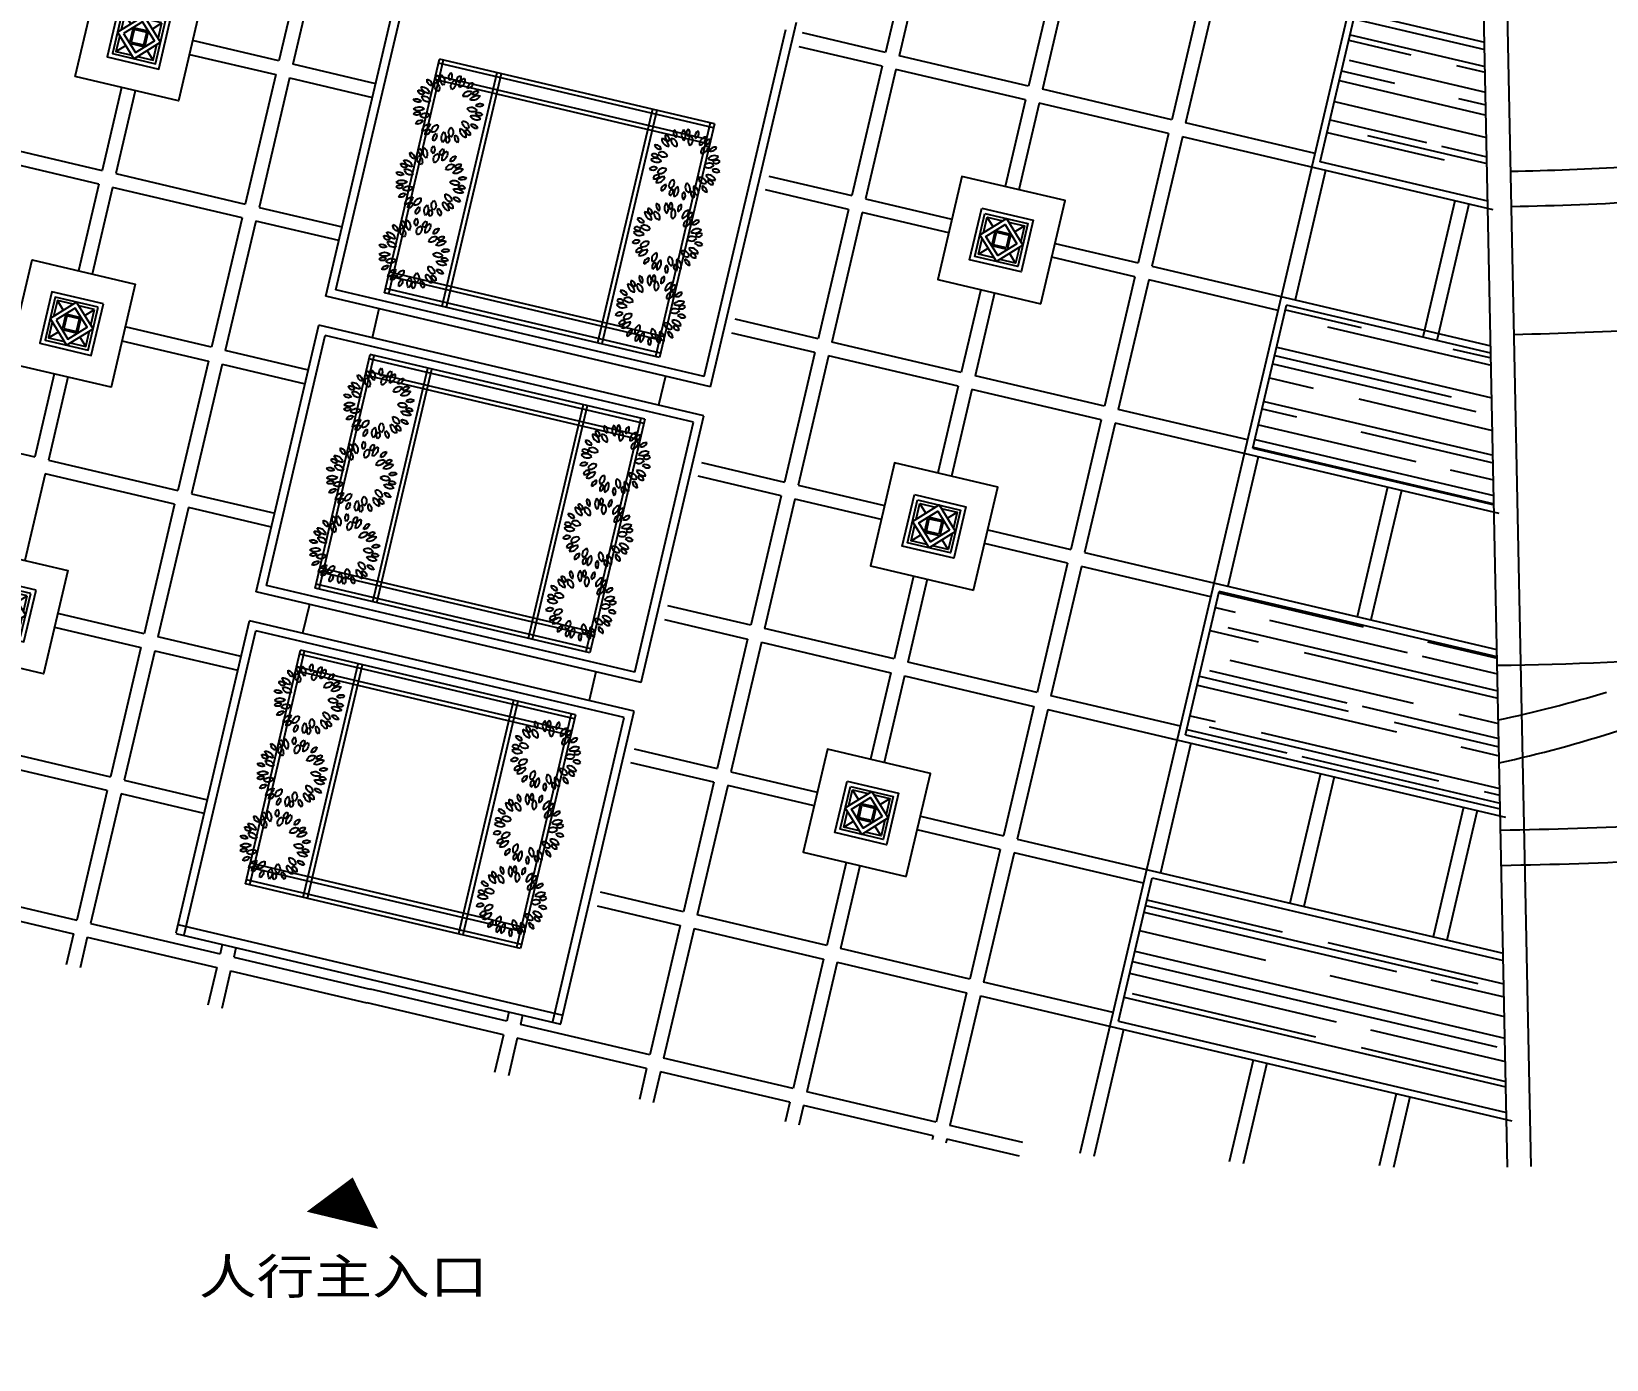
# Model space of a CAD drawing. Header units: millimetres. Extents: x 468001845 to 468595845, y 3387484553 to 3388325553.
# Drawn here: x 468235795 to 468302718, y 3387622576 to 3387678996 of the extents above; entities that cross this region are included whole.
import ezdxf

# ---------------------------------------------------------------- set-up
doc = ezdxf.new("R2010")
doc.units = ezdxf.units.MM
doc.linetypes.add('ACAD_ISO04W100', pattern=[30.5, 24, -3, 0.5, -3])
doc.linetypes.add('CENTER', pattern=[2, 1.25, -0.25, 0.25, -0.25])
for name, color, linetype in [('F-PLANT', 3, 'Continuous'), ('PD', 8, 'Continuous'), ('PUB_TEXT', 7, 'Continuous'), ('ROAD-XING', 1, 'CENTER'), ('铺地', 41, 'Continuous')]:
    doc.layers.add(name, color=color, linetype=linetype)
doc.styles.add('HT', font='', dxfattribs={"width": 0.8})
doc.styles.get("Standard").update_dxf_attribs({"font": 'arial.ttf'})
doc.styles.get('HT').set_extended_font_data('SimHei')

# ---------------------------------------------------------------- blocks, each defined once
blk = doc.blocks.new('M_F22')
for centre, radius, start, end in [((-63, 1991), 399, 151.70154, 229.74057), ((-591, 1891), 339, 322.86392, 58.57818), ((523, 1764), 486, 130.70899, 219.10644), ((-284, 1836), 573, 318.65709, 31.15834), ((662, 1865), 307, 123.4613, 215.43295), ((307, 1931), 266, 293.31145, 45.5828), ((-1680, 1042), 339, 2.86392, 98.57818), ((-1340, 1458), 399, 191.70154, 269.74057), ((-745, 1661), 486, 170.70899, 259.10644), ((-1409, 1198), 573, 358.65709, 71.15834), ((-704, 1829), 307, 163.4613, 255.43295), ((-1018, 1651), 266, 333.31145, 85.5828), ((-242, 1523), 417, 160.50355, 255.32847), ((-684, 1289), 376, 333.2488, 82.58322), ((819, 1335), 417, 120.50355, 215.32847), ((331, 1439), 376, 293.2488, 42.58322), ((1257, 1578), 399, 111.70154, 189.74057), ((788, 1841), 339, 282.86392, 18.57818), ((1560, 1027), 486, 90.70899, 179.10644), ((988, 1601), 573, 278.65709, 351.15834), ((1732, 1016), 307, 83.4613, 175.43295), ((1502, 1294), 266, 253.31145, 5.5828), ((-1969, -307), 339, 42.86392, 138.57818), ((-1861, -14), 573, 38.65709, 111.15834), ((-1651, 768), 486, 210.70899, 299.10644), ((-1853, 584), 266, 13.31145, 125.5828), ((-1727, 923), 307, 203.4613, 295.43295), ((-1364, 522), 376, 13.2488, 122.58322), ((-1177, 985), 417, 200.50355, 295.32847), ((1511, 508), 417, 80.50355, 175.32847), ((1204, 902), 376, 253.2488, 2.58322), ((1881, -204), 486, 50.70899, 139.10644), ((1812, 603), 573, 238.65709, 311.15834), ((2003, 413), 399, 71.70154, 149.74057), ((1813, 916), 339, 242.86392, 338.57818), ((-1976, 230), 399, 231.70154, 309.74057), ((-1807, -769), 266, 53.31145, 165.5828), ((-1928, -429), 307, 243.4613, 335.43295), ((-1429, -1233), 573, 78.65709, 151.15834), ((-1770, -498), 486, 250.70899, 339.10644), ((-1393, -503), 376, 53.2488, 162.58322), ((-1547, -28), 417, 240.50355, 335.32847), ((-756, -1306), 376, 93.2488, 202.58322), ((-1179, -1041), 417, 280.50355, 15.32847), ((1151, -1025), 376, 173.2488, 282.58322), ((816, -1395), 417, 0.50355, 95.32847), ((1510, -570), 417, 40.50355, 135.32847), ((1528, -71), 376, 213.2488, 322.58322), ((1335, -1353), 486, 10.70899, 99.10644), ((1801, -691), 573, 198.65709, 271.15834), ((1825, -959), 399, 31.70154, 109.74057), ((2003, -452), 339, 202.86392, 298.57818), ((2005, -323), 307, 43.4613, 135.43295), ((2009, 38), 266, 213.31145, 325.5828), ((-1323, -1527), 339, 82.86392, 178.57818), ((-1674, -1120), 399, 271.70154, 349.74057), ((-902, -1777), 266, 93.31145, 205.5828), ((-1213, -1593), 307, 283.4613, 15.43295), ((-314, -1889), 573, 118.65709, 191.15834), ((-1048, -1545), 486, 290.70899, 19.10644), ((-44, -2046), 339, 122.86392, 218.57818), ((-574, -1959), 399, 311.70154, 29.74057), ((249, -1512), 376, 133.2488, 242.58322), ((-246, -1581), 417, 320.50355, 55.32847), ((439, -1967), 266, 133.31145, 245.5828), ((83, -2026), 307, 323.4613, 55.43295), ((962, -1675), 573, 158.65709, 231.15834), ((179, -1883), 486, 330.70899, 59.10644), ((1270, -1621), 339, 162.86392, 258.57818), ((808, -1896), 399, 351.70154, 69.74057), ((1589, -1250), 266, 173.31145, 285.5828), ((1354, -1524), 307, 3.4613, 95.43295)]:
    blk.add_arc(centre, radius, start, end)
at = {"width": 0.8, "flags": 9}
for tag in ['XSIZE', 'YSIZE']:
    blk.add_attdef(tag, (0, 0), '', height=0.5, dxfattribs=at)
blk = doc.blocks.new('pudi-2')
for p, q in [((-1806, 4306), (-1042, 3542)), ((1042, 3542), (1806, 4306)), ((-1806, 694), (-1042, 1458)), ((1042, 1458), (1806, 694))]:
    blk.add_line(p, q)
for points in [[(2500, 5000), (2500, 0), (-2500, 0), (-2500, 5000)], [(2083, 4583), (2083, 417), (-2083, 417), (-2083, 4583)], [(0, 417), (-2083, 2500), (0, 4583), (2083, 2500)], [(0, 1006), (-1494, 2500), (0, 3994), (1494, 2500)], [(-747, 1753), (-747, 3247), (747, 3247), (747, 1753)], [(-608, 1892), (-608, 3108), (608, 3108), (608, 1892)]]:
    blk.add_lwpolyline(points, close=True)
for points in [[(-1806, 2778), (-1806, 4306), (-278, 4306)], [(278, 4306), (1806, 4306)], [(1806, 4306), (1806, 2778)], [(-278, 694), (-1806, 694), (-1806, 2222)], [(1806, 2222), (1806, 694), (278, 694)]]:
    blk.add_lwpolyline(points)

msp = doc.modelspace()

# ---------------------------------------------------------------- hatches: boundary and pattern name
at = {"layer": 'F-PLANT'}
h = msp.add_hatch(dxfattribs=at)
h.set_pattern_fill('AR-SAND', color=256, scale=1000, style=0)
h.set_pattern_definition([(37.5, (467719588.9, 3384635274.8), (-62.99336, 1926.8238), [0, -1520, 0, -1700, 0, -1625]), (7.5, (467719589, 3384635274.8), (1769.7767, 2822.146), [0, -820, 0, -1370, 0, -525]), (327.5, (467718358.9, 3384635274.8), (3114.1419, 5.65905), [0, -500, 0, -1800, 0, -2350]), (317.5, (467718359, 3384635274.8), (3006.1266, 877.6756), [0, -250, 0, -1180, 0, -1350])])
h.paths.add_polyline_path([(468324097.2, 3387650922.5), (468323893.5, 3387652484.7), (468323674.5, 3387654049.9), (468323630.8, 3387654303.9, -0.015952), (468312304.1, 3387652857.1, -0.001297), (468312113.5, 3387652755.7), (468312759.7, 3387645868.9, 0.0162346), (468324738.6, 3387647392.2), (468324596, 3387647929.3), (468324319.9, 3387649393.9)])
h.paths.add_polyline_path([(468325521.6, 3387647519.4, 0.0064788), (468330267, 3387648364.2), (468328898.5, 3387655229.3, -0.0067524), (468324138.2, 3387654386), (468324191.6, 3387653755.6), (468324388.1, 3387651792.1), (468324673.7, 3387649968.4), (468325113.1, 3387648351.8)])
h.paths.add_polyline_path([(468310559.2, 3387673786.2, 0.0227636), (468324793.1, 3387675824.9), (468323424.6, 3387682690.1, -0.0233139), (468309489.8, 3387680715.8), (468310143.8, 3387673746.4, 0.0006603)])
h.paths.add_polyline_path([(468294788.7, 3387680048.2, 0.0218944), (468307995.8, 3387680582.2), (468307139, 3387689712.9, -0.0215946), (468294903.7, 3387689218.3)])

# ---------------------------------------------------------------- linework, layer by layer
for p, q in [((468298514.8, 3387630748.6), (468297290.3, 3387690532.4)), ((468299514.6, 3387630769.1), (468298316.8, 3387689249.9))]:
    msp.add_line(p, q, dxfattribs=at)
for centre, radius, start, end in [((468295382.1, 3387831027.6), 158000, 271.184514, 274.817855), ((468295382.1, 3387831027.6), 159500, 271.184408, 275.361799), ((468295382.1, 3387831027.6), 164935.1, 271.184408, 275.361799), ((468295297.8, 3387831047.4), 179000, 270.889968, 273.876337), ((468283349.9, 3387716924.4), 68784.8, 282.404483, 286.35168), ((468286853.5, 3387699959.4), 53244.4, 282.263271, 287.924098), ((468295297.8, 3387831047.4), 186000, 270.900632, 274.92486), ((468295297.8, 3387831047.4), 187500, 270.902814, 274.928346)]:
    msp.add_arc(centre, radius, start, end, dxfattribs=at)
at = {"layer": 'PD'}
for p, q in [((468288902.4, 3387667732.5), (468293055.2, 3387685401.1)), ((468273372.6, 3387683606.9), (468272079.8, 3387678106.8)), ((468247603.6, 3387683246.3), (468246309.6, 3387677746.5)), ((468248187.6, 3387683108.9), (468246893.6, 3387677609.1)), ((468248296.7, 3387667746), (468251941.2, 3387683244.1)), ((468273956.7, 3387683469.6), (468272663.9, 3387677969.5)), ((468248729.6, 3387668014), (468252198.4, 3387682765.3)), ((468286262.4, 3387681193.7), (468297535.8, 3387678544)), ((468278991.9, 3387680198.8), (468278164, 3387676676.8)), ((468285541, 3387680746.9), (468284248.2, 3387675246.7)), ((468286125.1, 3387680609.6), (468284832.3, 3387675109.5)), ((468279575.9, 3387680061.5), (468278748.1, 3387676539.5)), ((468290555.9, 3387673456), (468291985.9, 3387679540.2)), ((468291985.9, 3387679540.2), (468297542.2, 3387678234.3)), ((468264382.6, 3387664333.1), (468267851.6, 3387679084.9)), ((468264650.6, 3387663900.2), (468268295.3, 3387679398.9)), ((468272079.8, 3387678106.8), (468268553, 3387678935.7)), ((468246309.6, 3387677746.5), (468242640.1, 3387678609.8)), ((468271942.6, 3387677522.7), (468268415.7, 3387678351.6)), ((468242502.6, 3387678025.8), (468246172.2, 3387677162.4)), ((468250421, 3387676779.1), (468246893.6, 3387677609.1)), ((468250797.8, 3387667897.5), (468253132.7, 3387677826.6)), ((468250973, 3387667856.3), (468253308, 3387677785.4)), ((468264772.9, 3387674904.4), (468253091.5, 3387677651.4)), ((468264814.1, 3387675079.6), (468253132.7, 3387677826.6)), ((468271942.6, 3387677522.7), (468270649.8, 3387672022.6)), ((468278164, 3387676676.8), (468272663.9, 3387677969.5)), ((468246172.2, 3387677162.4), (468244878.2, 3387671662.6)), ((468246756.2, 3387677025), (468245462.2, 3387671525.2)), ((468246756.2, 3387677025), (468250283.6, 3387676195.1)), ((468264608.1, 3387674203.5), (468252926.7, 3387676950.5)), ((468264649.3, 3387674378.8), (468252967.9, 3387677125.7)), ((468253250.9, 3387667320.6), (468255585.8, 3387677249.7)), ((468253426.1, 3387667279.4), (468255761, 3387677208.5)), ((468272526.6, 3387677385.4), (468271233.9, 3387671885.3)), ((468278026.8, 3387676092.7), (468272526.6, 3387677385.4)), ((468239622.9, 3387676615.8), (468238794.3, 3387673094)), ((468240207, 3387676478.4), (468239378.3, 3387672956.6)), ((468284248.2, 3387675246.7), (468278748.1, 3387676539.5)), ((468262185.8, 3387675697.7), (468259850.9, 3387665768.6)), ((468262361, 3387675656.5), (468260026.1, 3387665727.4)), ((468278026.8, 3387676092.7), (468277161.4, 3387672411)), ((468278610.8, 3387675955.4), (468277745.5, 3387672273.7)), ((468284111, 3387674662.7), (468278610.8, 3387675955.4)), ((468264638.9, 3387675120.8), (468262303.9, 3387665191.7)), ((468264814.1, 3387675079.6), (468262479.2, 3387665150.5)), ((468290332.5, 3387673816.7), (468284832.3, 3387675109.5)), ((468233294.5, 3387674388), (468238794.3, 3387673094)), ((468284111, 3387674662.7), (468282818.2, 3387669162.5)), ((468284695.1, 3387674525.4), (468283402.3, 3387669025.3)), ((468297897.7, 3387671422.3), (468284695.1, 3387674525.4)), ((468238656.9, 3387672509.9), (468233157.1, 3387673803.9)), ((468239378.3, 3387672956.6), (468244878.2, 3387671662.6)), ((468267122.3, 3387672851.7), (468270649.8, 3387672022.6)), ((468290779.3, 3387673095.4), (468289486.5, 3387667595.2)), ((468297674.3, 3387671782.9), (468290555.9, 3387673456)), ((468238656.9, 3387672509.9), (468237790.7, 3387668828.5)), ((468239240.9, 3387672372.5), (468238374.8, 3387668691)), ((468244740.8, 3387671078.5), (468239240.9, 3387672372.5)), ((468270512.5, 3387671438.5), (468266985, 3387672267.6)), ((468245462.2, 3387671525.2), (468248990.3, 3387670695.1)), ((468271233.9, 3387671885.3), (468274903.6, 3387671022.8)), ((468296279.4, 3387671802.6), (468294918, 3387666010.5)), ((468296863.5, 3387671665.3), (468295502.1, 3387665873.2)), ((468244740.8, 3387671078.5), (468243446.8, 3387665578.7)), ((468245324.8, 3387670941.1), (468244030.8, 3387665441.3)), ((468248852.8, 3387670111.1), (468245324.8, 3387670941.1)), ((468270512.5, 3387671438.5), (468269219.8, 3387665938.4)), ((468271096.6, 3387671301.2), (468269803.9, 3387665801.1)), ((468274766.3, 3387670438.7), (468271096.6, 3387671301.2)), ((468279284.3, 3387669993.2), (468282818.2, 3387669162.5)), ((468282680.9, 3387668578.5), (468279147, 3387669409.1)), ((468283402.3, 3387669025.3), (468297800.1, 3387665641.2)), ((468262644, 3387665851.4), (468250962.6, 3387668598.3)), ((468262685.2, 3387666026.6), (468251003.8, 3387668773.6)), ((468282680.9, 3387668578.5), (468281388.2, 3387663078.3)), ((468283265, 3387668441.2), (468281972.3, 3387662941.1)), ((468288765.2, 3387667148.4), (468283265, 3387668441.2)), ((468264650.6, 3387663900.2), (468248296.7, 3387667746)), ((468264382.6, 3387664333.1), (468248729.6, 3387668014)), ((468262479.2, 3387665150.5), (468250797.8, 3387667897.5)), ((468262520.4, 3387665325.7), (468250839, 3387668072.7)), ((468276131.8, 3387668030.4), (468275304, 3387664508.4)), ((468276715.9, 3387667893.1), (468275888.1, 3387664371.1)), ((468287335.1, 3387661064.2), (468288902.4, 3387667732.5)), ((468250560.3, 3387667213.7), (468250271.7, 3387665987.2)), ((468287695.8, 3387661287.6), (468289125.8, 3387667371.8)), ((468297806.5, 3387665331.6), (468289125.8, 3387667371.8)), ((468243446.8, 3387665578.7), (468239777.2, 3387666442.1)), ((468245343.7, 3387655188.5), (468248008.3, 3387666519.4)), ((468264362.2, 3387662673.7), (468248008.3, 3387666519.4)), ((468269082.5, 3387665354.3), (468265554.3, 3387666183.6)), ((468269219.8, 3387665938.4), (468265691.6, 3387666767.7)), ((468239639.8, 3387665858), (468243309.3, 3387664994.7)), ((468245776.6, 3387655456.5), (468248276.3, 3387666086.6)), ((468263929.3, 3387662405.6), (468248276.3, 3387666086.6)), ((468275304, 3387664508.4), (468269803.9, 3387665801.1)), ((468243309.3, 3387664994.7), (468242015.4, 3387659494.8)), ((468243893.4, 3387664857.2), (468242599.4, 3387659357.4)), ((468243893.4, 3387664857.2), (468247422.1, 3387664027)), ((468247559.5, 3387664611.1), (468244030.8, 3387665441.3)), ((468247844.8, 3387655340), (468250179.7, 3387665269.2)), ((468248020, 3387655298.8), (468250355, 3387665227.9)), ((468261819.9, 3387662347), (468250138.5, 3387665093.9)), ((468261861.1, 3387662522.2), (468250179.7, 3387665269.2)), ((468269082.5, 3387665354.3), (468267789.8, 3387659854.2)), ((468269666.6, 3387665217), (468268373.9, 3387659716.9)), ((468275166.7, 3387663924.3), (468269666.6, 3387665217)), ((468236760.1, 3387664448.1), (468235931.5, 3387660926.2)), ((468237344.1, 3387664310.7), (468236515.5, 3387660788.8)), ((468261655.1, 3387661646.1), (468249973.7, 3387664393.1)), ((468261696.3, 3387661821.3), (468250014.9, 3387664568.3)), ((468250297.9, 3387654763.1), (468252632.8, 3387664692.3)), ((468250473.1, 3387654721.9), (468252808, 3387664651.1)), ((468262728.4, 3387664352.2), (468262439.8, 3387663125.7)), ((468281388.2, 3387663078.3), (468275888.1, 3387664371.1)), ((468275166.7, 3387663924.3), (468274301.4, 3387660242.6)), ((468275750.8, 3387663787), (468274885.5, 3387660105.3)), ((468281250.9, 3387662494.3), (468275750.8, 3387663787)), ((468259232.8, 3387663140.3), (468256897.9, 3387653211.1)), ((468259408, 3387663099), (468257073.1, 3387653169.9)), ((468287472.4, 3387661648.3), (468281972.3, 3387662941.1)), ((468230431.7, 3387662220.2), (468235931.5, 3387660926.2)), ((468261685.9, 3387662563.4), (468259351, 3387652634.2)), ((468261861.1, 3387662522.2), (468259526.2, 3387652593)), ((468261429.6, 3387651775.6), (468263929.3, 3387662405.6)), ((468261697.6, 3387651342.8), (468264362.2, 3387662673.7)), ((468281250.9, 3387662494.3), (468279958.2, 3387656994.1)), ((468281835, 3387662357), (468280542.3, 3387656856.9)), ((468298162, 3387658519.5), (468281835, 3387662357)), ((468286042.4, 3387655564.1), (468287335.1, 3387661064.2)), ((468287919.2, 3387660927), (468286626.5, 3387655426.8)), ((468287695.8, 3387661287.6), (468297938.6, 3387658880.2)), ((468236378.1, 3387660204.8), (468235511.9, 3387656523.3)), ((468241877.9, 3387658910.8), (468236378.1, 3387660204.8)), ((468236515.5, 3387660788.8), (468242015.4, 3387659494.8)), ((468264260.9, 3387660683.6), (468267789.8, 3387659854.2)), ((468267652.5, 3387659270.1), (468264123.6, 3387660099.5)), ((468268373.9, 3387659716.9), (468272043.6, 3387658854.4)), ((468293419.3, 3387659634.2), (468292126.6, 3387654134.1)), ((468294003.4, 3387659496.9), (468292710.7, 3387653996.8)), ((468241877.9, 3387658910.8), (468240583.9, 3387653411)), ((468242599.4, 3387659357.4), (468246128.8, 3387658527)), ((468267652.5, 3387659270.1), (468266359.8, 3387653770)), ((468268236.6, 3387659132.8), (468266943.8, 3387653632.7)), ((468271906.3, 3387658270.3), (468268236.6, 3387659132.8)), ((468242462, 3387658773.4), (468241168, 3387653273.5)), ((468245991.4, 3387657943), (468242462, 3387658773.4)), ((468276424.2, 3387657824.8), (468279958.2, 3387656994.1)), ((468279820.9, 3387656410.1), (468276286.9, 3387657240.7)), ((468280542.3, 3387656856.9), (468298064.4, 3387652738.5)), ((468259732.2, 3387653469.1), (468248050.8, 3387656216.1)), ((468279820.9, 3387656410.1), (468278528.2, 3387650909.9)), ((468280405, 3387656272.8), (468279112.3, 3387650772.6)), ((468285905.1, 3387654980), (468280405, 3387656272.8)), ((468261429.6, 3387651775.6), (468245776.6, 3387655456.5)), ((468259567.4, 3387652768.2), (468247886, 3387655515.2)), ((468259691, 3387653293.9), (468248009.6, 3387656040.9)), ((468273271.8, 3387655862), (468272444, 3387652340)), ((468273855.9, 3387655724.7), (468273028, 3387652202.7)), ((468280349.4, 3387631342.5), (468286042.4, 3387655564.1)), ((468261697.6, 3387651342.8), (468245343.7, 3387655188.5)), ((468259526.2, 3387652593), (468247844.8, 3387655340)), ((468284835.8, 3387649119.2), (468286265.8, 3387655203.4)), ((468298070.7, 3387652428.8), (468286265.8, 3387655203.4)), ((468240583.9, 3387653411), (468236914.4, 3387654274.3)), ((468247605.9, 3387654656.5), (468247317.3, 3387653430)), ((468266359.8, 3387653770), (468262830.1, 3387654599.6)), ((468236777, 3387653690.3), (468240446.5, 3387652826.9)), ((468241937.5, 3387640703.6), (468245055.3, 3387653962)), ((468242287.9, 3387640621.2), (468245323.3, 3387653529.1)), ((468261409.2, 3387650116.2), (468245055.3, 3387653962)), ((468260976.3, 3387649848.2), (468245323.3, 3387653529.1)), ((468262692.9, 3387654015.5), (468266222.5, 3387653185.9)), ((468272444, 3387652340), (468266943.8, 3387653632.7)), ((468240446.5, 3387652826.9), (468239152.5, 3387647327.1)), ((468244698.1, 3387652443), (468241168, 3387653273.5)), ((468266222.5, 3387653185.9), (468264929.7, 3387647685.8)), ((468266806.6, 3387653048.6), (468265513.8, 3387647548.5)), ((468266806.6, 3387653048.6), (468272306.7, 3387651755.9)), ((468241030.6, 3387652689.5), (468239736.6, 3387647189.7)), ((468241030.6, 3387652689.5), (468244560.7, 3387651858.9)), ((468244891.8, 3387642782.5), (468247226.7, 3387652711.7)), ((468245067, 3387642741.3), (468247402, 3387652670.5)), ((468258866.9, 3387649789.5), (468247185.5, 3387652536.5)), ((468258908.1, 3387649964.7), (468247226.7, 3387652711.7)), ((468247344.9, 3387642205.7), (468249679.8, 3387652134.8)), ((468247520.1, 3387642164.5), (468249855, 3387652093.6)), ((468278528.2, 3387650909.9), (468273028, 3387652202.7)), ((468258702.1, 3387649088.6), (468247020.7, 3387651835.6)), ((468258743.3, 3387649263.8), (468247061.9, 3387652010.8)), ((468259773.9, 3387651795.1), (468259485.4, 3387650568.6)), ((468272306.7, 3387651755.9), (468271441.3, 3387648074.2)), ((468272890.8, 3387651618.6), (468272025.4, 3387647936.9)), ((468272890.8, 3387651618.6), (468278390.9, 3387650325.8)), ((468284612.4, 3387649479.9), (468279112.3, 3387650772.6)), ((468256279.8, 3387650582.8), (468253944.9, 3387640653.6)), ((468256455, 3387650541.6), (468254120.1, 3387640612.4)), ((468258291.4, 3387636857.9), (468261409.2, 3387650116.2)), ((468278390.9, 3387650325.8), (468277098.1, 3387644825.7)), ((468278975, 3387650188.6), (468277682.2, 3387644688.4)), ((468278975, 3387650188.6), (468298426.3, 3387645616.8)), ((468258732.9, 3387650005.9), (468256398, 3387640076.8)), ((468258908.1, 3387649964.7), (468256573.2, 3387640035.6)), ((468257940.9, 3387636940.3), (468260976.3, 3387649848.2)), ((468285059.2, 3387648758.5), (468283766.4, 3387643258.4)), ((468284835.8, 3387649119.2), (468298202.9, 3387645977.5)), ((468233652.7, 3387648621.1), (468239152.5, 3387647327.1)), ((468261399.4, 3387648515.5), (468264929.7, 3387647685.8)), ((468239015.1, 3387646743), (468233515.3, 3387648037)), ((468264792.5, 3387647101.7), (468261262.1, 3387647931.4)), ((468265513.8, 3387647548.5), (468269183.5, 3387646686)), ((468290559.3, 3387647465.8), (468289266.6, 3387641965.7)), ((468239015.1, 3387646743), (468237721.1, 3387641243.2)), ((468239736.6, 3387647189.7), (468243267.4, 3387646358.9)), ((468264792.5, 3387647101.7), (468263499.7, 3387641601.6)), ((468265376.5, 3387646964.4), (468264083.8, 3387641464.3)), ((468269046.3, 3387646101.9), (468265376.5, 3387646964.4)), ((468291143.4, 3387647328.5), (468289850.6, 3387641828.4)), ((468239599.2, 3387646605.6), (468238305.2, 3387641105.8)), ((468243130, 3387645774.9), (468239599.2, 3387646605.6)), ((468273564.2, 3387645656.3), (468277098.1, 3387644825.7)), ((468296643.5, 3387646035.8), (468295350.8, 3387640535.7)), ((468297227.6, 3387645898.5), (468295934.8, 3387640398.4)), ((468276960.9, 3387644241.6), (468273426.9, 3387645072.3)), ((468276960.9, 3387644241.6), (468275668.1, 3387638741.5)), ((468277544.9, 3387644104.4), (468276252.2, 3387638604.2)), ((468283045.1, 3387642811.6), (468277544.9, 3387644104.4)), ((468277682.2, 3387644688.4), (468298328.7, 3387639835.7)), ((468256738, 3387640736.4), (468245056.6, 3387643483.4)), ((468256779.2, 3387640911.7), (468245097.8, 3387643658.6)), ((468270411.7, 3387643693.6), (468269583.9, 3387640171.5)), ((468270995.8, 3387643556.3), (468270168, 3387640034.3)), ((468256573.2, 3387640035.6), (468244891.8, 3387642782.5)), ((468256614.4, 3387640210.8), (468244933, 3387642957.8)), ((468281975.7, 3387636950.8), (468283405.8, 3387643035)), ((468283405.8, 3387643035), (468298335, 3387639526.1)), ((468232221.3, 3387642537.2), (468237721.1, 3387641243.2)), ((468263499.7, 3387641601.6), (468259968.7, 3387642431.5)), ((468232083.9, 3387641953.1), (468237583.7, 3387640659.1)), ((468259831.4, 3387641847.4), (468263362.4, 3387641017.5)), ((468269583.9, 3387640171.5), (468264083.8, 3387641464.3)), ((468238305.2, 3387641105.8), (468243805, 3387639811.8)), ((468242019.9, 3387641054.1), (468258373.8, 3387637208.3)), ((468263362.4, 3387641017.5), (468262069.7, 3387635517.4)), ((468263946.5, 3387640880.2), (468262653.8, 3387635380.1)), ((468263946.5, 3387640880.2), (468269446.6, 3387639587.5)), ((468237583.7, 3387640659.1), (468237275.2, 3387639347.8)), ((468238167.8, 3387640521.7), (468237859.2, 3387639210.4)), ((468238167.8, 3387640521.7), (468243667.6, 3387639227.7)), ((468241930.3, 3387640673), (468258284.2, 3387636827.2)), ((468243898.7, 3387640210.1), (468243805, 3387639811.8)), ((468244482.8, 3387640072.7), (468244389.1, 3387639674.4)), ((468244389.1, 3387639674.4), (468250180.9, 3387638311.7)), ((468269446.6, 3387639587.5), (468268153.9, 3387634087.3)), ((468270030.7, 3387639450.2), (468268738, 3387633950.1)), ((468270030.7, 3387639450.2), (468275530.8, 3387638157.4)), ((468275668.1, 3387638741.5), (468270168, 3387640034.3)), ((468243667.6, 3387639227.7), (468243291.9, 3387637630.9)), ((468244251.6, 3387639090.3), (468243875.9, 3387637493.5)), ((468244251.6, 3387639090.3), (468250043.5, 3387637727.6)), ((468255985.5, 3387636947.4), (468250193.3, 3387638308.8)), ((468275530.8, 3387638157.4), (468274238.1, 3387632657.3)), ((468281752.3, 3387637311.5), (468276252.2, 3387638604.2)), ((468255848.2, 3387636363.3), (468250056, 3387637724.7)), ((468276114.9, 3387638020.2), (468274822.2, 3387632520)), ((468276114.9, 3387638020.2), (468298690.5, 3387632714)), ((468256079.1, 3387637345.7), (468255985.5, 3387636947.4)), ((468256663.2, 3387637208.5), (468256569.6, 3387636810.1)), ((468262069.7, 3387635517.4), (468256569.6, 3387636810.1)), ((468281975.7, 3387636950.8), (468298467.1, 3387633074.7)), ((468255848.2, 3387636363.3), (468255472.9, 3387634766.4)), ((468256432.3, 3387636226), (468256057, 3387634629.1)), ((468261932.4, 3387634933.3), (468256432.3, 3387636226)), ((468282199.1, 3387636590.1), (468280933.5, 3387631205.2)), ((468268153.9, 3387634087.3), (468262653.8, 3387635380.1)), ((468261932.4, 3387634933.3), (468261624.2, 3387633621.9)), ((468262516.5, 3387634796), (468262208.3, 3387633484.6)), ((468268016.6, 3387633503.3), (468262516.5, 3387634796)), ((468287699.3, 3387635297.4), (468286683.1, 3387630974.2)), ((468288283.3, 3387635160.1), (468287280.4, 3387630892.8)), ((468268016.6, 3387633503.3), (468267820.5, 3387632668.7)), ((468268600.7, 3387633366), (468268404.6, 3387632531.4)), ((468274100.8, 3387632073.2), (468268600.7, 3387633366)), ((468274238.1, 3387632657.3), (468268738, 3387633950.1)), ((468293783.5, 3387633867.4), (468293064, 3387630806.5)), ((468294367.5, 3387633730.1), (468293663.6, 3387630734.9)), ((468274100.8, 3387632073.2), (468274062, 3387631908.2)), ((468277917.6, 3387631792.5), (468274822.2, 3387632520)), ((468274684.9, 3387631936), (468274646.1, 3387631771)), ((468277780.4, 3387631208.4), (468274684.9, 3387631936))]:
    msp.add_line(p, q, dxfattribs=at)
for points in [[(468237656.9, 3387677078.4), (468238687.5, 3387681458.8), (468243067.9, 3387680428.2), (468242037.3, 3387676047.8)], [(468278682, 3387667431), (468279711.7, 3387671811.6), (468275331, 3387672841.2), (468274301.4, 3387668460.6)], [(468234794, 3387664910.6), (468235824.7, 3387669291), (468240205.1, 3387668260.4), (468239174.4, 3387663880)], [(468275822, 3387655262.6), (468276851.6, 3387659643.2), (468272471, 3387660672.8), (468271441.4, 3387656292.2)], [(468231931.2, 3387652742.9), (468232961.8, 3387657123.3), (468237342.2, 3387656092.7), (468236311.6, 3387651712.3)], [(468272962, 3387643094.2), (468273991.6, 3387647474.8), (468269610.9, 3387648504.4), (468268581.3, 3387644123.8)]]:
    msp.add_lwpolyline(points, close=True, dxfattribs=at)
at = {"layer": 'PUB_TEXT', "color": 7, "elevation": 0}
msp.add_lwpolyline([(468249442.4, 3387630310.5, 0, 3120, 0), (468249005.2, 3387628490.3, 3120, 3120, 0)], format="xyseb", dxfattribs=at)
at = {"layer": 'ROAD-XING', "linetype": 'ACAD_ISO04W100', "ltscale": 0.1}
msp.add_arc((468293354.8, 3387823250.9), 220835.3, 183.694605, 309.517902, dxfattribs=at)
at = {"layer": '铺地'}
for p, q in [((468291770.8, 3387678625.2), (468294399.2, 3387678007.4)), ((468291825.7, 3387678858.8), (468297557, 3387677511.8)), ((468291777.9, 3387677781.2), (468297579.4, 3387676417.6)), ((468296346.1, 3387677549.8), (468297562.1, 3387677264)), ((468291368.1, 3387676911.9), (468297599.3, 3387675447.3)), ((468291464.2, 3387677320.7), (468293703.2, 3387676794.5)), ((468291157.6, 3387676016.3), (468297618.7, 3387674497.7)), ((468296428.9, 3387676153.8), (468297590.4, 3387675880.8)), ((468290974.6, 3387675237.5), (468295063.1, 3387674276.5)), ((468290851, 3387674711.8), (468295815.7, 3387673544.9)), ((468292565.4, 3387674576), (468297641.5, 3387673382.9)), ((468295705.6, 3387674125.5), (468297635.6, 3387673671.9)), ((468289080.1, 3387667177.1), (468292292.5, 3387666422.1)), ((468290861, 3387666450.4), (468297817, 3387664815.5)), ((468288704.8, 3387665580.7), (468297845.4, 3387663432.3)), ((468296186.4, 3387665506.9), (468297810.7, 3387665125.1)), ((468288540.1, 3387664879.8), (468297165.1, 3387662852.6)), ((468288622.5, 3387665230.2), (468296118.2, 3387663468.4)), ((468288398.2, 3387664276.2), (468290247.8, 3387663841.5)), ((468288091.6, 3387662971.7), (468289551.9, 3387662628.5)), ((468288164.9, 3387663283.3), (468297895.3, 3387660996.2)), ((468292194.8, 3387663383.9), (468297873.7, 3387662049.1)), ((468287931.5, 3387662290.3), (468294609.5, 3387660720.7)), ((468287785, 3387661667.3), (468297930.3, 3387659282.8)), ((468292277.6, 3387661987.9), (468297902, 3387660665.9)), ((468287707.3, 3387661336.3), (468297937.5, 3387658931.8)), ((468296069.7, 3387660377.5), (468297916.8, 3387659943.4)), ((468286252.1, 3387655145), (468292384.9, 3387653703.6)), ((468286105.6, 3387654522), (468286942.8, 3387654325.2)), ((468285876.8, 3387653548.5), (468287921.1, 3387653068)), ((468286626.9, 3387653680.4), (468298100.3, 3387650983.7)), ((468288403, 3387653982), (468294243.9, 3387652609.2)), ((468295110.7, 3387653062.9), (468298072, 3387652366.9)), ((468286709.7, 3387652284.4), (468294497.5, 3387650454)), ((468289868.1, 3387652610.4), (468298106.7, 3387650674)), ((468294886.4, 3387652458.2), (468298085.5, 3387651706.3)), ((468285419.2, 3387651601.6), (468291746.8, 3387650114.4)), ((468285847.5, 3387651850.2), (468291688.3, 3387650477.4)), ((468285332.3, 3387651231.7), (468293801.5, 3387649241.1)), ((468292330.8, 3387650326.4), (468298141.8, 3387648960.6)), ((468285025.7, 3387649927.2), (468286096.5, 3387649675.5)), ((468285837.7, 3387649448.7), (468295572.5, 3387647160.7)), ((468293693.7, 3387649656.8), (468298149, 3387648609.6)), ((468296444.4, 3387649996.4), (468298128.7, 3387649600.5)), ((468284888.4, 3387649343.1), (468289132.7, 3387648345.5)), ((468288043.4, 3387649217.9), (468298185.3, 3387646834.2)), ((468289775.2, 3387648194.5), (468298198, 3387646214.9)), ((468296527.2, 3387648600.4), (468298157, 3387648217.4)), ((468297519.4, 3387646703.1), (468298191.2, 3387646545.2)), ((468283186.1, 3387642100.5), (468288929.6, 3387640750.6)), ((468283062.5, 3387641574.8), (468293790.2, 3387639053.4)), ((468283131.2, 3387641866.9), (468297246.5, 3387638549.2)), ((468282879.5, 3387640796), (468288233.6, 3387639537.6)), ((468290876.5, 3387640292.9), (468298355.3, 3387638535.1)), ((468282572.9, 3387639491.6), (468298051.1, 3387635853.6)), ((468282673.6, 3387639919.9), (468298402.7, 3387636223)), ((468282453.9, 3387638985.4), (468291234.7, 3387636921.6)), ((468290959.3, 3387638897), (468298383.6, 3387637152)), ((468295250.4, 3387638710.2), (468298366.7, 3387637977.8)), ((468282558.4, 3387638118.5), (468290346.1, 3387636288.1)), ((468282216, 3387637973), (468298444.9, 3387634158.5)), ((468292694.9, 3387636578.4), (468298423, 3387635232)), ((468292293.1, 3387635830.5), (468298440.3, 3387634385.6))]:
    msp.add_line(p, q, dxfattribs=at)

# ---------------------------------------------------------------- block references
at = {"layer": 'F-PLANT', "yscale": 0.675, "zscale": 0.675, "rotation": 166.7668432591644}
for p, xscale in [((468253467.5, 3387675717.7), -0.675), ((468263574.5, 3387673340.9), 0.675), ((468252736.2, 3387672607.8), -0.675), ((468262843.2, 3387670231.1), 0.675), ((468252014.2, 3387669537.6), -0.675), ((468262121.2, 3387667160.8), 0.675), ((468250514.5, 3387663160.2), -0.675), ((468260621.5, 3387660783.5), 0.675), ((468249783.2, 3387660050.3), -0.675), ((468259890.2, 3387657673.6), 0.675), ((468249061.2, 3387656980.1), -0.675), ((468259168.2, 3387654603.4), 0.675), ((468247561.6, 3387650602.7), -0.675), ((468257668.5, 3387648226), 0.675), ((468246830.2, 3387647492.9), -0.675), ((468256937.2, 3387645116.1), 0.675), ((468246108.3, 3387644422.6), -0.675), ((468256215.2, 3387642045.9), 0.675)]:
    msp.add_blockref('M_F22', p, dxfattribs=dict(at, xscale=xscale))
at = {"layer": '铺地', "color": 7, "extrusion": (0, 0, -1), "yscale": 0.45}
for p, xscale, zscale, rotation in [((-468239267.3, 3387679010.9), 0.45, -0.45, 103.2396881585898), ((-468278101.7, 3387669878.7), -0.4500000000000001, -0.4500000000000001, 283.2266253235214), ((-468236404.5, 3387666843.2), 0.45, -0.45, 103.2396881585898), ((-468275241.6, 3387657710.3), -0.4500000000000001, -0.4500000000000001, 283.2266253235214), ((-468233541.6, 3387654675.4), 0.45, -0.45, 103.2396881585898), ((-468272381.6, 3387645541.9), -0.4500000000000001, -0.4500000000000001, 283.2266253235214)]:
    msp.add_blockref('pudi-2', p, dxfattribs=dict(at, xscale=xscale, zscale=zscale, rotation=rotation))

# ---------------------------------------------------------------- texts
at = {"layer": 'PUB_TEXT', "color": 7, "style": 'HT', "width": 1.2}
msp.add_text('人行主入口', height=1500, rotation=360, dxfattribs=at).set_placement((468242904.1, 3387625352.3))

doc.saveas('drawing.dxf')
